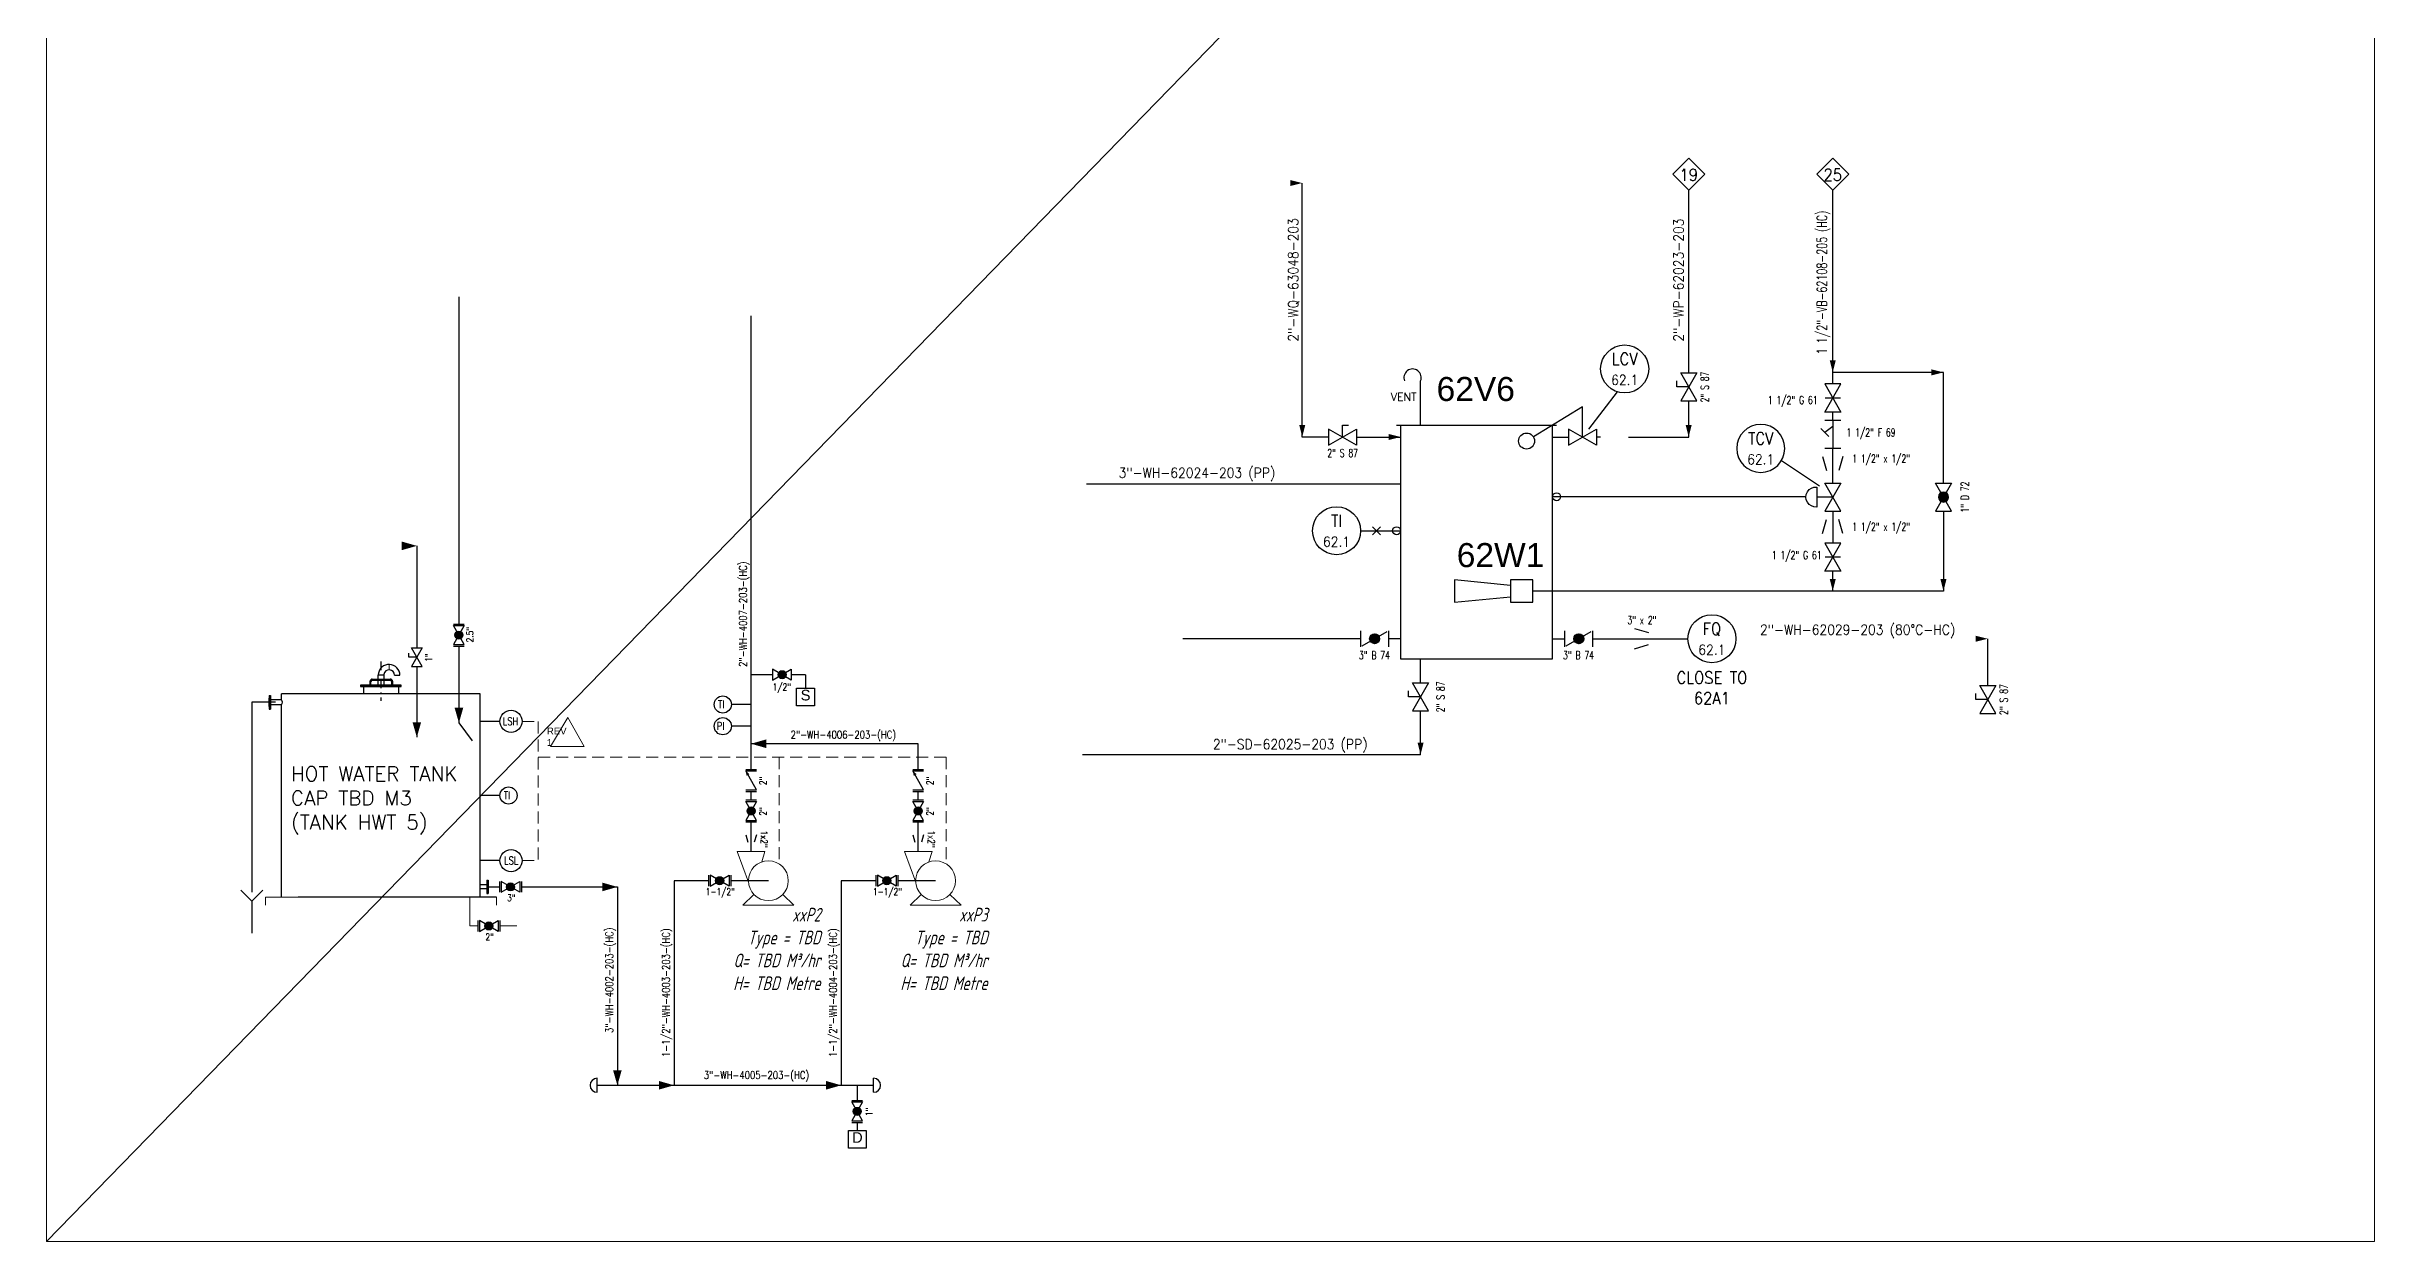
# Model space of a CAD drawing. Extents: x -29512 to 147477, y -5232 to 39709.
# Drawn here: x 137088 to 137427.5, y 9032.1 to 9206.4 of the extents above; entities that cross this region are included whole.
import ezdxf
from ezdxf.enums import TextEntityAlignment as Align
from ezdxf.lldxf.tags import DXFTag

# ---------------------------------------------------------------- set-up
doc = ezdxf.new("R2010")
doc.units = 0
for name, pattern in [('ASSI', [16, 10, -2, 2, -2]), ('DASHDOT', [25.4, 12.7, -6.35, 0, -6.35]), ('HIDDEN', [0.375, 0.25, -0.125])]:
    doc.linetypes.add(name, pattern=pattern)
doc.layers.get('0').update_dxf_attribs({"linetype": 'CONTINUOUS'})
doc.layers.add('DIMENSI', color=20, linetype='CONTINUOUS', lineweight=9)
doc.layers.add('FITTING', color=7, linetype='CONTINUOUS', lineweight=13)
for name, color, linetype in [('DIMENSION', 3, 'CONTINUOUS'), ('GREEN', 92, 'CONTINUOUS'), ('HATCH', 4, 'CONTINUOUS'), ('MIXER', 1, 'CONTINUOUS'), ('P-0001', 7, 'CONTINUOUS'), ('PIPA', 6, 'CONTINUOUS'), ('PRODUCT', 3, 'CONTINUOUS'), ('RED', 1, 'CONTINUOUS'), ('S', 7, 'CONTINUOUS'), ('TEXT', 4, 'CONTINUOUS'), ('Y', 92, 'CONTINUOUS')]:
    doc.layers.add(name, color=color, linetype=linetype)
doc.styles.add('A3', font='arial.ttf', dxfattribs={"height": 0.3})
doc.styles.add('A6', font='arial.ttf', dxfattribs={"height": 0.6})
doc.styles.add('C4', font='COMPLEX', dxfattribs={"height": 0.4})
doc.styles.add('ROMANS', font='romans')
doc.styles.add('S', font='ITALIC', dxfattribs={"height": 6})
doc.styles.add('S2', font='SIMPLEX', dxfattribs={"height": 0.2})
doc.styles.add('S25', font='SIMPLEX', dxfattribs={"width": 0.8, "height": 0.25})
doc.styles.add('S25S', font='SIMPLEX.shx', dxfattribs={"width": 0.64, "height": 0.25})
doc.styles.add('S3', font='SIMPLEX', dxfattribs={"width": 0.9, "height": 0.3})
doc.styles.add('STYLE4', font='isocp.shx', dxfattribs={"width": 0.8, "oblique": 15, "height": 2})
tags = doc.linetypes.add('CAPILLARE', pattern='A,0.8,[134,es.shx,S=2.5,R=45,X=0,Y=0],0,1', length=1.8).pattern_tags.tags
tags[4] = DXFTag(74, 5)

# ---------------------------------------------------------------- blocks, each defined once
blk = doc.blocks.new('NOMEN', base_point=(35, 22))
for p, q in [((35, 22.8), (34.6, 22.4)), ((35.4, 22.4), (35, 22.8)), ((34.6, 22.4), (35, 22)), ((35, 22), (35.4, 22.4))]:
    blk.add_line(p, q)
at = {"style": 'S3', "width": 0.9}
blk.add_attdef('1', text='', height=0.3, dxfattribs=at).set_placement((35, 22.236), align=Align.CENTER)
blk = doc.blocks.new('LCV', base_point=(15.3, 49.6))
for p, q in [((15.649, 50.35), (14.42, 49.604)), ((15.649, 49.6), (15.649, 50.35)), ((15.299, 49.8), (15.299, 49.4)), ((15.299, 49.4), (15.999, 49.8)), ((15.999, 49.4), (15.299, 49.8)), ((15.999, 49.8), (15.999, 49.4))]:
    blk.add_line(p, q)
blk.add_circle((14.249, 49.5), 0.2)
at = {"style": 'S25S', "width": 0.7}
blk.add_attdef('LCV', text='', height=0.25, dxfattribs=at).set_placement((15.7, 48.9), align=Align.CENTER)
blk = doc.blocks.new('STRUM', base_point=(33, 38))
blk.add_circle((33, 38), 0.6)
at = {"width": 0.9}
for tag, height, style, p in [('2', 0.3, 'S3', (33, 38.1)), ('1', 0.25, 'S25', (33, 37.6))]:
    blk.add_attdef(tag, text='', height=height, dxfattribs=dict(at, style=style)).set_placement(p, align=Align.CENTER)
blk = doc.blocks.new('FRECC1', base_point=(14, 17))
blk.add_solid([(14, 17), (14.3, 17.075), (14.3, 16.925)])
blk = doc.blocks.new('K', base_point=(28, 47))
for p, q in [((28.7, 46.8), (28, 47.2)), ((28, 46.8), (28.7, 47.2)), ((28, 47.2), (28, 46.8)), ((28.7, 47.2), (28.7, 46.8))]:
    blk.add_line(p, q)
at = {"layer": 'S', "style": 'S2', "width": 0.7}
blk.add_attdef('K', text='', height=0.2, dxfattribs=at).set_placement((28.35, 47.3), align=Align.CENTER)
blk = doc.blocks.new('TCV', base_point=(16, 44))
for p, q in [((16.1, 44.4), (16.6, 44.4)), ((16.35, 44.3), (16.35, 44.4)), ((16.35, 44), (16.35, 44.3))]:
    blk.add_line(p, q)
blk.add_arc((16.35, 44.419), 0.251, 355.65799, 184.34201)
blk.add_blockref('K', (16, 44))
at = {"style": 'S25S', "width": 0.7}
blk.add_attdef('TCV', text='', height=0.25, dxfattribs=at).set_placement((16.4, 43.2), align=Align.CENTER)
blk = doc.blocks.new('X', base_point=(14, 48))
for p, q in [((14.1, 47.9), (13.9, 48.1)), ((14.1, 48.1), (13.9, 47.9))]:
    blk.add_line(p, q)
blk = doc.blocks.new('S', base_point=(32, 46))
for p, q in [((32.7, 45.8), (32, 46.2)), ((32, 45.8), (32.7, 46.2)), ((32, 46.2), (32, 45.8)), ((32.35, 46), (32.35, 46.3)), ((32.35, 46.3), (32.5, 46.3)), ((32.7, 46.2), (32.7, 45.8))]:
    blk.add_line(p, q)
at = {"layer": 'S', "style": 'S2', "width": 0.7}
blk.add_attdef('S', text='', height=0.2, dxfattribs=at).set_placement((32.35, 46.35), align=Align.CENTER)
blk = doc.blocks.new('G', base_point=(69, 41))
at = {"layer": 'S'}
for p, q in [((69, 41.2), (69, 40.8)), ((69, 40.8), (69.7, 41.2)), ((69.7, 40.8), (69, 41.2)), ((69.348, 41.194), (69.348, 40.807)), ((69.7, 41.2), (69.7, 40.8))]:
    blk.add_line(p, q, dxfattribs=at)
at = {"layer": 'S', "style": 'S2', "width": 0.7}
for p in [(69.349, 41.396), (69.349, 40.502)]:
    blk.add_attdef('G', text='', height=0.2, dxfattribs=at).set_placement(p, align=Align.CENTER)
blk = doc.blocks.new('*X89')
for p, q in [((12.725, 29.59), (12.86, 29.725)), ((12.728, 29.628), (12.822, 29.722)), ((12.731, 29.561), (12.889, 29.719)), ((12.742, 29.536), (12.914, 29.708)), ((12.757, 29.516), (12.934, 29.693)), ((12.776, 29.499), (12.951, 29.674)), ((12.798, 29.486), (12.964, 29.652)), ((12.825, 29.477), (12.973, 29.625)), ((12.858, 29.475), (12.975, 29.592)), ((12.907, 29.489), (12.961, 29.543))]:
    blk.add_line(p, q)
blk = doc.blocks.new('D', base_point=(69.1, 41))
at = {"layer": 'S'}
for p, q in [((69.1, 41.2), (69.8, 40.8)), ((69.8, 41.2), (69.1, 40.8)), ((69.1, 40.8), (69.1, 41.2)), ((69.8, 40.8), (69.8, 41.2))]:
    blk.add_line(p, q, dxfattribs=at)
blk.add_circle((69.45, 41), 0.125, dxfattribs=at)
blk.add_blockref('*X89', (56.6, 11.4), dxfattribs=at)
at = {"layer": 'S', "style": 'S2', "width": 0.7}
for p in [(69.449, 41.396), (69.449, 40.502)]:
    blk.add_attdef('D', text='', height=0.2, dxfattribs=at).set_placement(p, align=Align.CENTER)
blk = doc.blocks.new('F2', base_point=(69, 41))
at = {"layer": 'S'}
for p, q in [((69, 41.2), (69, 40.8)), ((69.7, 41), (69, 41)), ((69.5, 40.7), (69.3, 40.9)), ((69.55, 41), (69.4, 40.8)), ((69.7, 41.2), (69.7, 40.8))]:
    blk.add_line(p, q, dxfattribs=at)
at = {"layer": 'S', "style": 'S2', "width": 0.7}
for p in [(69.342, 41.396), (69.342, 40.466)]:
    blk.add_attdef('F', text='', height=0.2, dxfattribs=at).set_placement(p, align=Align.CENTER)
blk = doc.blocks.new('LINEA', base_point=(21, 32))
at = {"layer": 'S', "style": 'S25', "width": 0.9}
blk.add_attdef('LINE', (21, 32.14), '', height=0.25, dxfattribs=at)
blk = doc.blocks.new('*X91')
for p, q in [((12.778, 29.501), (12.903, 29.626)), ((12.782, 29.47), (12.934, 29.622)), ((12.786, 29.544), (12.86, 29.618)), ((12.792, 29.444), (12.96, 29.612)), ((12.806, 29.423), (12.981, 29.598)), ((12.823, 29.405), (12.999, 29.581)), ((12.844, 29.391), (13.013, 29.56)), ((12.87, 29.38), (13.023, 29.534)), ((12.9, 29.376), (13.028, 29.504)), ((12.942, 29.382), (13.022, 29.462))]:
    blk.add_line(p, q)
blk = doc.blocks.new('B', base_point=(12.55, 29.5))
for p, q in [((12.55, 29.7), (12.55, 29.3)), ((12.591, 29.322), (13.215, 29.68)), ((13.25, 29.7), (13.25, 29.3))]:
    blk.add_line(p, q)
blk.add_circle((12.903, 29.501), 0.125)
blk.add_blockref('*X91', (0, 0))
at = {"layer": 'S', "style": 'S2', "width": 0.7}
blk.add_attdef('B', text='', height=0.2, dxfattribs=at).set_placement((12.9, 29.807), align=Align.CENTER)
blk = doc.blocks.new('RIDN')
at = {"layer": 'S'}
for p, q in [((-0.364, 0.248), (-0.014, 0.148)), ((-0.364, -0.252), (-0.014, -0.152))]:
    blk.add_line(p, q, dxfattribs=at)
at = {"layer": 'S', "style": 'S2', "width": 0.7}
for p in [(-0.178, 0.398), (-0.178, -0.602)]:
    blk.add_attdef('RID', text='', height=0.2, dxfattribs=at).set_placement(p, align=Align.CENTER)
blk = doc.blocks.new('RID')
for p, q in [((-0.364, 0.248), (-0.014, 0.148)), ((-0.364, -0.252), (-0.014, -0.152))]:
    blk.add_line(p, q)
at = {"style": 'S2', "width": 0.7}
for p in [(-0.178, 0.398), (-0.178, -0.602)]:
    blk.add_attdef('RID', text='', height=0.2, dxfattribs=at).set_placement(p, align=Align.CENTER)
blk = doc.blocks.new('PUMP')
at = {"layer": 'FITTING'}
for points in [[(298, -21), (468, 438), (53, 438), (101, 282)], [(-217, -206), (-383, -365), (383, -365), (217, -206)]]:
    blk.add_lwpolyline(points, dxfattribs=at)
blk.add_circle((0, 0), 299, dxfattribs=at)
blk = doc.blocks.new('PRESA', base_point=(1.75, 0.1))
for p, q in [((1.5, 0.1), (1.5, 0.6)), ((1.5, 0.6), (2, 0.6)), ((2, 0.1), (1.5, 0.1)), ((2, 0.6), (2, 0.1))]:
    blk.add_line(p, q)
at = {"style": 'S', "width": 1.2}
blk.add_attdef('1', text='', height=0.3, dxfattribs=at).set_placement((1.75, 0.2), align=Align.CENTER)

msp = doc.modelspace()

# ---------------------------------------------------------------- hatches: boundary and pattern name
h = msp.add_hatch(color=256)
edge = h.paths.add_edge_path()
edge.add_arc((137148.1055, 9120.5371), 0.5901, 0, 360)
h = msp.add_hatch(color=256)
edge = h.paths.add_edge_path()
edge.add_arc((137195.2414, 9114.7571), 0.5901, 0, 360)
h = msp.add_hatch(color=256)
edge = h.paths.add_edge_path()
edge.add_arc((137190.7115, 9094.8907), 0.5901, 0, 360)
h = msp.add_hatch(color=256)
edge = h.paths.add_edge_path()
edge.add_arc((137215.0874, 9094.8907), 0.5901, 0, 360)
h = msp.add_hatch(color=256)
edge = h.paths.add_edge_path()
edge.add_arc((137186.1296, 9084.7161), 0.5901, 0, 360)
h = msp.add_hatch(color=256)
edge = h.paths.add_edge_path()
edge.add_arc((137210.5055, 9084.7161), 0.5901, 0, 360)
h = msp.add_hatch(color=256)
edge = h.paths.add_edge_path()
edge.add_arc((137155.6312, 9083.812), 0.5901, 0, 360)
h = msp.add_hatch(color=256)
edge = h.paths.add_edge_path()
edge.add_arc((137152.4709, 9078.1202), 0.5901, 0, 360)
h = msp.add_hatch(color=256)
edge = h.paths.add_edge_path()
edge.add_arc((137206.1949, 9051.0778), 0.5901, 0, 360)

# ---------------------------------------------------------------- linework, layer by layer
for p, q in [((137271.0897, 9149.4205), (137271.0897, 9186.459)), ((137327.4522, 9158.758), (137327.4522, 9185.405)), ((137348.4615, 9157.152), (137348.4615, 9185.405)), ((137364.6089, 9158.8482), (137348.4615, 9158.8482)), ((137364.6089, 9142.7083), (137364.6089, 9158.8482)), ((137317.0074, 9156.0197), (137312.8624, 9150.5877)), ((137327.4522, 9149.4205), (137327.4522, 9154.6729)), ((137348.4615, 9151.8451), (137348.4615, 9153.0669)), ((137274.9439, 9149.4205), (137271.0897, 9149.4205)), ((137279.029, 9149.4205), (137285.4336, 9149.4205)), ((137307.6101, 9149.4205), (137309.9444, 9149.4205)), ((137314.6132, 9149.4205), (137314.025, 9149.4205)), ((137318.6983, 9149.4205), (137327.4522, 9149.4205)), ((137348.4615, 9142.7083), (137348.4615, 9147.76)), ((137340.9841, 9146.0003), (137346.5339, 9142.3192)), ((137239.6519, 9142.6035), (137285.4336, 9142.6035)), ((137348.4615, 9138.6231), (137348.4615, 9133.9544)), ((137364.6089, 9138.6231), (137364.6089, 9126.9513)), ((137279.5977, 9135.7598), (137285.4336, 9135.7598)), ((137348.4615, 9126.9513), (137348.4615, 9129.8693)), ((137364.6089, 9126.9513), (137304.714, 9126.9513)), ((137147.3187, 9121.914), (137148.8923, 9121.914)), ((137148.8923, 9119.1602), (137147.3187, 9121.914)), ((137148.8923, 9121.914), (137147.3187, 9119.1602)), ((137147.3187, 9119.1602), (137148.8923, 9119.1602)), ((137279.5977, 9120.0028), (137253.6581, 9120.0028)), ((137285.4336, 9120.0028), (137283.6828, 9120.0028)), ((137307.6101, 9120.0028), (137309.3609, 9120.0028)), ((137313.446, 9120.0028), (137327.3351, 9120.0028)), ((137371.0636, 9113.1704), (137371.0636, 9120.0028)), ((137140.7863, 9117.3223), (137140.7863, 9117.9124)), ((137141.9665, 9117.3223), (137140.7863, 9117.3223)), ((137141.1797, 9118.6992), (137142.7533, 9118.6992)), ((137142.7533, 9118.6992), (137141.1797, 9115.9454)), ((137142.7533, 9115.9454), (137141.1797, 9118.6992)), ((137141.1797, 9115.9454), (137142.7533, 9115.9454)), ((137193.8162, 9115.5439), (137193.8162, 9113.9703)), ((137196.57, 9113.9703), (137193.8162, 9115.5439)), ((137193.8162, 9113.9703), (137196.57, 9115.5439)), ((137196.57, 9115.5439), (137196.57, 9113.9703)), ((137288.3516, 9113.5833), (137288.3516, 9117.0848)), ((137288.3516, 9103.0787), (137288.3516, 9109.4982)), ((137288.3516, 9103.0787), (137239.0683, 9103.0787)), ((137189.9247, 9096.2676), (137191.4983, 9096.2676)), ((137191.4983, 9093.5138), (137189.9247, 9096.2676)), ((137191.4983, 9096.2676), (137189.9247, 9093.5138)), ((137214.3005, 9096.2676), (137215.8742, 9096.2676)), ((137215.8742, 9093.5138), (137214.3005, 9096.2676)), ((137215.8742, 9096.2676), (137214.3005, 9093.5138)), ((137189.9247, 9093.5138), (137191.4983, 9093.5138)), ((137214.3005, 9093.5138), (137215.8742, 9093.5138)), ((137184.7527, 9083.9293), (137187.5065, 9085.5029)), ((137184.7527, 9085.5029), (137184.7527, 9083.9293)), ((137187.5065, 9083.9293), (137184.7527, 9085.5029)), ((137187.5065, 9085.5029), (137187.5065, 9083.9293)), ((137209.1285, 9083.9293), (137211.8824, 9085.5029)), ((137209.1285, 9085.5029), (137209.1285, 9083.9293)), ((137211.8824, 9083.9293), (137209.1285, 9085.5029)), ((137211.8824, 9085.5029), (137211.8824, 9083.9293)), ((137154.2542, 9083.0252), (137157.0081, 9084.5988)), ((137154.2542, 9084.5988), (137154.2542, 9083.0252)), ((137157.0081, 9083.0252), (137154.2542, 9084.5988)), ((137157.0081, 9084.5988), (137157.0081, 9083.0252)), ((137151.094, 9077.3334), (137153.8478, 9078.907)), ((137151.094, 9078.907), (137151.094, 9077.3334)), ((137153.8478, 9077.3334), (137151.094, 9078.907)), ((137153.8478, 9078.907), (137153.8478, 9077.3334)), ((137205.4081, 9052.4547), (137206.9817, 9052.4547)), ((137206.9817, 9049.7008), (137205.4081, 9052.4547)), ((137206.9817, 9052.4547), (137205.4081, 9049.7008)), ((137205.4081, 9049.7008), (137206.9817, 9049.7008))]:
    msp.add_line(p, q)
at = {"linetype": 'CAPILLARE'}
msp.add_line((137344.5419, 9140.7099), (137307.6101, 9140.7099), dxfattribs=at)
at = {"color": 1, "lineweight": 20}
for p, q in [((137163.9639, 9108.5202), (137161.4709, 9104.266)), ((137163.9639, 9108.5202), (137166.3725, 9104.266)), ((137161.4709, 9104.266), (137166.3725, 9104.266))]:
    msp.add_line(p, q, dxfattribs=at)
for centre, radius in [((137308.1937, 9140.7099), 0.5836), ((137284.85, 9135.7598), 0.5836), ((137148.1055, 9120.5371), 0.5901), ((137195.2414, 9114.7571), 0.5901), ((137190.7115, 9094.8907), 0.5901), ((137215.0874, 9094.8907), 0.5901), ((137186.1296, 9084.7161), 0.5901), ((137210.5055, 9084.7161), 0.5901), ((137155.6312, 9083.812), 0.5901), ((137152.4709, 9078.1202), 0.5901), ((137206.1949, 9051.0778), 0.5901)]:
    msp.add_circle(centre, radius)
at = {"layer": 'DIMENSI', "color": 3, "linetype": 'ByBlock', "lineweight": 9}
for p, q in [((137119.8926, 9082.2975), (137153.5698, 9082.2975)), ((137119.8926, 9082.2975), (137119.8926, 9081.1744)), ((137153.5698, 9082.2975), (137153.5698, 9081.1744))]:
    msp.add_line(p, q, dxfattribs=at)
at = {"layer": 'DIMENSION', "color": 0, "linetype": 'ByBlock', "ltscale": 0.5}
for p, q in [((137148.1055, 9169.8719), (137148.1055, 9122.1445)), ((137190.7115, 9106.6115), (137190.7115, 9167.101)), ((137141.9665, 9133.5509), (137141.9665, 9118.6992)), ((137148.1055, 9118.9297), (137148.1055, 9107.73)), ((137141.9665, 9115.9454), (137141.9665, 9105.6286)), ((137193.8162, 9114.7571), (137190.7115, 9114.7571)), ((137198.6487, 9114.7571), (137196.57, 9114.7571)), ((137198.6487, 9114.7571), (137198.6487, 9112.7835)), ((137121.3566, 9110.7334), (137117.9199, 9110.7334)), ((137117.9199, 9110.7334), (137117.9199, 9083.0652)), ((137190.7115, 9110.4156), (137187.8373, 9110.4156)), ((137148.1055, 9107.73), (137150.0559, 9105.1147)), ((137154.089, 9107.9587), (137151.2148, 9107.9587)), ((137190.7115, 9107.2449), (137187.8373, 9107.2449)), ((137190.7115, 9100.9537), (137190.7115, 9106.6115)), ((137215.0874, 9104.6908), (137190.7115, 9104.6908)), ((137215.0874, 9100.9537), (137215.0874, 9104.6908)), ((137154.089, 9097.141), (137151.2148, 9097.141)), ((137190.7115, 9096.4981), (137190.7115, 9097.7389)), ((137215.0874, 9096.4981), (137215.0874, 9097.7389)), ((137190.7115, 9088.9719), (137190.7115, 9093.2833)), ((137215.0874, 9088.9719), (137215.0874, 9093.2833)), ((137154.089, 9087.6426), (137151.2148, 9087.6426)), ((137152.3685, 9083.812), (137154.0238, 9083.812)), ((137157.2385, 9083.812), (137171.2129, 9083.812)), ((137171.2129, 9083.812), (137171.2129, 9054.8832)), ((137184.5222, 9084.7161), (137179.4759, 9084.7161)), ((137179.4759, 9084.7161), (137179.4759, 9054.8832)), ((137193.2391, 9084.7161), (137187.737, 9084.7161)), ((137203.8518, 9084.7161), (137203.8518, 9054.8832)), ((137207.069, 9084.7161), (137203.8518, 9084.7161)), ((137208.8981, 9084.7161), (137207.069, 9084.7161)), ((137217.615, 9084.7161), (137212.1129, 9084.7161)), ((137168.2548, 9053.8644), (137168.2548, 9055.902)), ((137168.2548, 9054.8832), (137208.5885, 9054.8832)), ((137206.1949, 9054.8832), (137206.1949, 9052.6851)), ((137208.5885, 9053.8644), (137208.5885, 9055.902)), ((137206.1949, 9049.4704), (137206.1949, 9048.2745))]:
    msp.add_line(p, q, dxfattribs=at)
at = {"layer": 'DIMENSION', "color": 6, "linetype": 'ByBlock', "ltscale": 0.5}
for p, q in [((137147.3187, 9122.1445), (137148.8923, 9122.1445)), ((137147.3187, 9118.9297), (137148.8923, 9118.9297)), ((137189.9247, 9100.9537), (137191.4983, 9100.9537)), ((137214.3005, 9100.9537), (137215.8742, 9100.9537)), ((137189.9247, 9097.7389), (137191.4983, 9097.7389)), ((137189.9247, 9096.4981), (137191.4983, 9096.4981)), ((137214.3005, 9097.7389), (137215.8742, 9097.7389)), ((137214.3005, 9096.4981), (137215.8742, 9096.4981)), ((137189.9247, 9093.2833), (137191.4983, 9093.2833)), ((137214.3005, 9093.2833), (137215.8742, 9093.2833)), ((137184.5222, 9085.5029), (137184.5222, 9083.9293)), ((137187.737, 9085.5029), (137187.737, 9083.9293)), ((137208.8981, 9085.5029), (137208.8981, 9083.9293)), ((137212.1129, 9085.5029), (137212.1129, 9083.9293)), ((137154.0238, 9084.5988), (137154.0238, 9083.0252)), ((137157.2385, 9084.5988), (137157.2385, 9083.0252)), ((137150.8635, 9078.907), (137150.8635, 9077.3334)), ((137154.0783, 9078.907), (137154.0783, 9077.3334)), ((137205.4081, 9052.6851), (137206.9817, 9052.6851)), ((137205.4081, 9049.4704), (137206.9817, 9049.4704))]:
    msp.add_line(p, q, dxfattribs=at)
at = {"layer": 'DIMENSION', "color": 7, "linetype": 'DASHDOT', "ltscale": 0.1}
msp.add_line((137136.7312, 9116.7045), (137136.7312, 9110.9645), dxfattribs=at)
at = {"layer": 'DIMENSION', "color": 3, "linetype": 'ByBlock', "ltscale": 0.5}
for p, q in [((137135.1434, 9113.2281), (137135.1434, 9113.7955)), ((137135.2751, 9113.2281), (137135.2751, 9113.7656)), ((137135.2751, 9113.3792), (137135.2751, 9113.7656)), ((137135.4665, 9114.1187), (137138.097, 9114.1187)), ((137135.4771, 9113.9676), (137138.0864, 9113.9676)), ((137138.2884, 9113.7656), (137138.2884, 9113.2281)), ((137138.2884, 9113.7656), (137138.2884, 9113.3792)), ((137138.4202, 9113.7955), (137138.4202, 9113.2281))]:
    msp.add_line(p, q, dxfattribs=at)
at = {"layer": 'DIMENSION', "color": 4, "linetype": 'HIDDEN', "lineweight": 5, "ltscale": 7}
for p, q in [((137157.3176, 9107.9587), (137159.6847, 9107.9587)), ((137159.6847, 9107.9587), (137159.6847, 9087.6426)), ((137219.1771, 9102.751), (137159.6847, 9102.751)), ((137157.3176, 9087.6426), (137159.6847, 9087.6426))]:
    msp.add_line(p, q, dxfattribs=at)
at = {"layer": 'DIMENSION', "color": 4, "linetype": 'HIDDEN', "lineweight": 15, "ltscale": 7}
for p, q in [((137194.8012, 9102.751), (137194.8012, 9087.1654)), ((137219.1771, 9102.751), (137219.1771, 9087.1654))]:
    msp.add_line(p, q, dxfattribs=at)
at = {"layer": 'DIMENSION', "color": 0, "linetype": 'Continuous', "ltscale": 0.5}
msp.add_line((137117.8961, 9081.734), (137117.8961, 9077.0909), dxfattribs=at)
at = {"layer": 'DIMENSION', "color": 0, "linetype": 'Continuous', "ltscale": 0.5, "flags": 128}
msp.add_lwpolyline([(137116.2876, 9083.3425), (137117.8961, 9081.734), (137119.5046, 9083.3425)], dxfattribs=at)
at = {"layer": 'DIMENSION', "color": 0, "linetype": 'ByBlock', "ltscale": 0.5}
for centre, radius in [((137155.7033, 9107.9587), 1.6143), ((137186.5836, 9110.4156), 1.2537), ((137186.5836, 9107.2449), 1.2537), ((137155.3427, 9097.141), 1.2537), ((137155.7033, 9087.6426), 1.6143)]:
    msp.add_circle(centre, radius, dxfattribs=at)
at = {"layer": 'DIMENSION', "color": 3, "linetype": 'ByBlock', "ltscale": 0.5}
for centre, radius, start, end in [((137135.4665, 9113.7955), 0.3231, 90, 180), ((137135.4771, 9113.7656), 0.202, 90, 180), ((137138.0864, 9113.7656), 0.202, 0, 90), ((137138.097, 9113.7955), 0.3231, 0, 90)]:
    msp.add_arc(centre, radius, start, end, dxfattribs=at)
at = {"layer": 'DIMENSION', "color": 0, "linetype": 'ByBlock', "ltscale": 0.5}
for centre, start, end in [((137168.2548, 9054.8832), 90, 270), ((137208.5885, 9054.8832), 270, 90)]:
    msp.add_arc(centre, 1.0188, start, end, dxfattribs=at)
at = {"layer": 'FITTING', "color": 1, "linetype": 'ByBlock', "ltscale": 0.5}
msp.add_line((137427.4613, 9380.6054), (137087.9659, 9032.1133), dxfattribs=at)
at = {"layer": 'FITTING', "linetype": 'ByBlock', "ltscale": 0.5}
for p, q in [((137137.9181, 9115.467), (137137.9181, 9116.2545)), ((137149.6853, 9082.2975), (137149.6853, 9078.1202)), ((137149.6853, 9078.1202), (137150.8635, 9078.1202)), ((137154.0783, 9078.1202), (137156.562, 9078.1202))]:
    msp.add_line(p, q, dxfattribs=at)
at = {"layer": 'FITTING', "color": 1, "linetype": 'ByBlock', "ltscale": 0.5}
msp.add_lwpolyline([(137087.9659, 9380.6054), (137427.4613, 9380.6054), (137427.4613, 9032.1133), (137087.9659, 9032.1133)], close=True, dxfattribs=at)
at = {"layer": 'GREEN'}
for p, q in [((137288.3516, 9151.1713), (137288.3516, 9157.5908)), ((137284.85, 9151.1713), (137308.1937, 9151.1713)), ((137285.4336, 9151.1713), (137285.4336, 9117.0848)), ((137307.6101, 9117.0848), (137307.6101, 9151.1713)), ((137293.3063, 9128.581), (137293.3063, 9125.3216)), ((137301.4547, 9127.7661), (137293.3063, 9128.581)), ((137293.3063, 9125.3216), (137301.4547, 9126.1365)), ((137301.4547, 9128.581), (137301.4547, 9125.3216)), ((137304.714, 9128.581), (137301.4547, 9128.581)), ((137304.714, 9125.3216), (137304.714, 9128.581)), ((137301.4547, 9125.3216), (137304.714, 9125.3216)), ((137285.4336, 9117.0848), (137307.6101, 9117.0848))]:
    msp.add_line(p, q, dxfattribs=at)
msp.add_arc((137287.1844, 9158.0772), 1.2644, 337.380135, 202.619865, dxfattribs=at)
at = {"layer": 'HATCH', "color": 3}
for p, q in [((137122.2476, 9111.0916), (137122.2476, 9111.9845)), ((137122.2476, 9082.2975), (137122.2476, 9110.3752)), ((137151.2148, 9082.2975), (137151.2148, 9111.9845))]:
    msp.add_line(p, q, dxfattribs=at)
at = {"layer": 'MIXER', "color": 3}
for p, q in [((137151.2148, 9111.9845), (137122.2476, 9111.9845)), ((137153.5698, 9082.2975), (137124.6669, 9082.2975)), ((137152.1746, 9084.1149), (137151.2148, 9084.1149)), ((137152.1746, 9083.5091), (137151.2148, 9083.5091)), ((137152.1746, 9084.7813), (137152.3685, 9084.7813)), ((137152.1746, 9084.7813), (137152.1746, 9082.8427)), ((137152.1746, 9082.8427), (137152.3685, 9082.8427)), ((137152.3685, 9084.7813), (137152.3685, 9082.8427))]:
    msp.add_line(p, q, dxfattribs=at)
at = {"layer": 'P-0001', "linetype": 'ASSI'}
for p, q in [((137120.4043, 9111.4759), (137120.6537, 9111.4759)), ((137120.6537, 9109.9909), (137120.4043, 9109.9909))]:
    msp.add_line(p, q, dxfattribs=at)
at = {"layer": 'P-0001', "linetype": 'Continuous'}
for p, q in [((137120.4043, 9111.3393), (137120.4399, 9111.3393)), ((137120.4043, 9111.3393), (137120.4043, 9110.1275)), ((137120.4043, 9110.1275), (137120.4399, 9110.1275)), ((137120.4399, 9111.7135), (137120.4399, 9109.7533)), ((137120.4399, 9111.7135), (137120.6181, 9111.7135)), ((137120.4399, 9109.7533), (137120.6181, 9109.7533)), ((137120.6181, 9111.7135), (137120.6181, 9109.7533)), ((137122.2476, 9111.0916), (137120.6181, 9111.0916)), ((137122.2476, 9110.3752), (137120.6181, 9110.3752))]:
    msp.add_line(p, q, dxfattribs=at)
msp.add_arc((137121.7866, 9110.7334), 0.5838, 322.153341, 37.846659, dxfattribs=at)
at = {"layer": 'PRODUCT'}
for p, q in [((137134.1869, 9113.0245), (137134.1869, 9111.9845)), ((137136.343, 9114.1187), (137136.343, 9114.6794)), ((137137.1305, 9114.6794), (137136.343, 9114.6794)), ((137136.343, 9113.2281), (137136.343, 9113.9676)), ((137137.1305, 9114.6794), (137137.1305, 9114.1187)), ((137137.1305, 9113.9676), (137137.1305, 9113.2281)), ((137138.7056, 9114.6794), (137139.4932, 9114.6794)), ((137139.2756, 9113.0245), (137139.2756, 9111.9845))]:
    msp.add_line(p, q, dxfattribs=at)
for points in [[(137139.6996, 9113.1263), (137139.6996, 9113.2281), (137133.7628, 9113.2281), (137133.7628, 9113.1263)], [(137139.6996, 9113.0245), (137139.6996, 9113.1263), (137133.7628, 9113.1263), (137133.7628, 9113.0245)]]:
    msp.add_lwpolyline(points, close=True, dxfattribs=at)
for radius, start, end in [(1.5751, 0, 175.153932), (0.7875, 0, 170.272756), (1.5751, 175.153932, 180), (0.7875, 170.272756, 180)]:
    msp.add_arc((137137.9181, 9114.6794), radius, start, end, dxfattribs=at)
at = {"layer": 'RED', "color": 0}
for points in [[(137141.9665, 9133.5509), (137139.7635, 9132.9215), (137139.7635, 9134.1803)], [(137148.1055, 9107.73), (137147.4761, 9109.933), (137148.735, 9109.933)], [(137141.9665, 9105.6286), (137141.3371, 9107.8316), (137142.596, 9107.8316)], [(137190.7115, 9104.6908), (137192.9146, 9105.3202), (137192.9146, 9104.0613)], [(137171.2129, 9083.812), (137169.0098, 9083.1826), (137169.0098, 9084.4414)], [(137171.2129, 9054.8832), (137170.5834, 9057.0862), (137171.8423, 9057.0862)], [(137179.4759, 9054.8832), (137177.2729, 9054.2537), (137177.2729, 9055.5126)], [(137203.8518, 9054.8832), (137201.6487, 9054.2537), (137201.6487, 9055.5126)]]:
    msp.add_solid(points, dxfattribs=at)
at = {"layer": 'S'}
for p, q in [((137191.4983, 9097.9694), (137189.9247, 9100.7232)), ((137189.9247, 9100.7232), (137191.4983, 9100.7232)), ((137215.8742, 9097.9694), (137214.3005, 9100.7232)), ((137214.3005, 9100.7232), (137215.8742, 9100.7232)), ((137189.9247, 9097.9694), (137191.4983, 9097.9694)), ((137214.3005, 9097.9694), (137215.8742, 9097.9694)), ((137189.9247, 9091.426), (137190.2394, 9090.3245)), ((137191.4983, 9091.426), (137191.1836, 9090.3245)), ((137214.3005, 9091.426), (137214.6153, 9090.3245)), ((137215.8742, 9091.426), (137215.5594, 9090.3245))]:
    msp.add_line(p, q, dxfattribs=at)
for points in [[(137189.9247, 9100.7232), (137190.0548, 9100.0101), (137190.4804, 9100.2568)], [(137214.3005, 9100.7232), (137214.4306, 9100.0101), (137214.8562, 9100.2568)]]:
    msp.add_solid(points, dxfattribs=at)

# ---------------------------------------------------------------- block references
at = {"yscale": 5.835913312678844, "zscale": 5.835913312678844}
for name, p, xscale, rotation in [('FRECC1', (137271.0897, 9186.459), 5.835913312678844, 180), ('FRECC1', (137348.4615, 9158.8482), -5.835913312678844, 270), ('FRECC1', (137271.0897, 9149.4205), 5.835913312678844, 90), ('FRECC1', (137285.4336, 9149.4205), 5.835913312678844, 180), ('FRECC1', (137327.4522, 9149.4205), 5.835913312678844, 90), ('TCV', (137348.4615, 9142.7083), -5.835913312678844, 90), ('FRECC1', (137348.4615, 9126.9513), -5.835913312678844, 270), ('FRECC1', (137364.6089, 9126.9513), -5.835913312678844, 270), ('FRECC1', (137371.0636, 9120.0028), 5.835913312678844, 180), ('FRECC1', (137288.3516, 9103.0787), 5.835913312678844, 90)]:
    msp.add_blockref(name, p, dxfattribs=dict(at, xscale=xscale, rotation=rotation))
at = {"xscale": 5.835913312678844, "yscale": 5.835913312678844, "zscale": 5.835913312678844}
for name, p, values in [('NOMEN', (137327.4522, 9185.405), {'1': '19'}), ('STRUM', (137318.1147, 9159.3416), {'2': 'LCV', '1': '62.1'}), ('STRUM', (137276.0961, 9135.7598), {'2': 'TI', '1': '62.1'}), ('STRUM', (137330.8366, 9120.0028), {'2': 'FQ', '1': '62.1'}), ('LINEA', (137258.0636, 9103.0787), {'LINE': '2"-SD-62025-203 (PP)'})]:
    msp.add_blockref(name, p, dxfattribs=at).add_auto_attribs(values)
ref = msp.add_blockref('NOMEN', (137348.4615, 9185.405), dxfattribs=dict(xscale=-5.835913312678844, yscale=5.835913312678844, zscale=5.835913312678844))
ref.add_attrib('1', '25', dxfattribs={"height": 1.75077, "style": 'S3', "width": 0.9}).set_placement((137348.4615, 9186.7844), align=Align.CENTER)
at = {"linetype": 'CAPILLARE', "xscale": 5.835913312678844, "yscale": 5.835913312678844, "zscale": 5.835913312678844, "rotation": 180}
msp.add_blockref('FRECC1', (137364.6089, 9158.8482), dxfattribs=at)
at = {"xscale": 5.835913312678844, "yscale": 5.835913312678844, "zscale": 5.835913312678844}
for name, p in [('LCV', (137309.9444, 9149.4205)), ('X', (137281.9321, 9135.7598))]:
    msp.add_blockref(name, p, dxfattribs=at)
ref = msp.add_blockref('S', (137274.9439, 9149.4205), dxfattribs=dict(xscale=5.835913312678844, yscale=5.835913312678844, zscale=5.835913312678844))
ref.add_attrib('S', '2" S 87', dxfattribs={"layer": 'S', "height": 1.16718, "style": 'S2', "width": 0.7}).set_placement((137276.9864, 9146.5026), align=Align.CENTER)
ref = msp.add_blockref('STRUM', (137337.9568, 9147.76), dxfattribs=dict(xscale=-5.835913312678844, yscale=5.835913312678844, zscale=5.835913312678844))
ref.add_attrib('2', 'TCV', dxfattribs={"height": 1.75077, "style": 'S3', "width": 0.9}).set_placement((137337.9568, 9148.3436), align=Align.CENTER)
ref.add_attrib('1', '62.1', dxfattribs={"height": 1.45898, "style": 'S25', "width": 0.9}).set_placement((137337.9568, 9145.4256), align=Align.CENTER)
ref = msp.add_blockref('RID', (137348.4615, 9144.459), dxfattribs=dict(xscale=5.835913312678844, yscale=5.835913312678844, zscale=5.835913312678844, rotation=270))
ref.add_attrib('RID', '1 1/2" x 1/2"', dxfattribs={"height": 1.167183, "style": 'S2', "width": 0.7}).set_placement((137355.5245, 9145.6808), align=Align.CENTER)
ref = msp.add_blockref('RID', (137348.4615, 9137.4559), dxfattribs=dict(xscale=-5.835913312678844, yscale=5.835913312678844, zscale=5.835913312678844, rotation=270))
ref.add_attrib('RID', '1 1/2" x 1/2"', dxfattribs={"height": 1.167183, "style": 'S2', "width": 0.7}).set_placement((137355.5245, 9135.7598), align=Align.CENTER)
ref = msp.add_blockref('RIDN', (137321.6716, 9120.0028), dxfattribs=dict(xscale=-5.835913312678844, yscale=5.835913312678844, zscale=5.835913312678844, rotation=180))
ref.add_attrib('RID', '3" x 2"', dxfattribs={"layer": 'S', "height": 1.16718, "style": 'S2', "width": 0.7}).set_placement((137320.6349, 9122.129), align=Align.CENTER)
ref = msp.add_blockref('B', (137279.5933, 9120.0028), dxfattribs=dict(xscale=5.835913312678844, yscale=5.835913312678844, zscale=5.835913312678844))
ref.add_attrib('B', '3" B 74', dxfattribs={"layer": 'S', "height": 1.16718, "style": 'S2', "width": 0.7}).set_placement((137281.6159, 9117.011), align=Align.CENTER)
ref = msp.add_blockref('B', (137309.3609, 9120.0028), dxfattribs=dict(xscale=5.835913312678844, yscale=5.835913312678844, zscale=5.835913312678844))
ref.add_attrib('B', '3" B 74', dxfattribs={"layer": 'S', "height": 1.16718, "style": 'S2', "width": 0.7}).set_placement((137311.3835, 9117.011), align=Align.CENTER)
ref = msp.add_blockref('PRESA', (137198.6487, 9110.202), dxfattribs=dict(xscale=5.162921723793261, yscale=5.162921723822365, zscale=5.162921723825171))
ref.add_attrib('1', 'S', dxfattribs={"height": 1.5489, "style": 'A3'}).set_placement((137198.661, 9111.0075), align=Align.CENTER)
ref = msp.add_blockref('S', (137371.0636, 9109.0853), dxfattribs=dict(xscale=5.835913312678844, yscale=5.835913312678844, zscale=5.835913312678844, rotation=90))
ref.add_attrib('S', '2" S 87', dxfattribs={"layer": 'S', "height": 1.16718, "rotation": 90, "style": 'S2', "width": 0.7}).set_placement((137373.9815, 9111.1279), align=Align.CENTER)
ref = msp.add_blockref('PRESA', (137206.1949, 9045.693), dxfattribs=dict(xscale=5.162921723796899, yscale=5.162921723825093, zscale=5.162921723825171))
ref.add_attrib('1', 'D', dxfattribs={"height": 1.5489, "style": 'A3'}).set_placement((137206.2073, 9046.4985), align=Align.CENTER)
at = {"layer": 'PIPA', "color": 0, "xscale": -0.009711950311611872, "yscale": 0.00971195030342642, "zscale": 0.009711950305763044}
for p in [(137193.2391, 9084.7161), (137217.615, 9084.7161)]:
    msp.add_blockref('PUMP', p, dxfattribs=at)
at = {"layer": 'S', "xscale": 5.835913312678844, "yscale": 5.835913312678844, "zscale": 5.835913312678844, "rotation": 90}
msp.add_blockref('LINEA', (137327.5177, 9163.3262), dxfattribs=at).add_auto_attribs({'LINE': '2"-WP-62023-203'})
at = {"layer": 'S'}
ref = msp.add_blockref('LINEA', (137345.5435, 9161.5027), dxfattribs=dict(at, xscale=-5.835913312678844, yscale=5.835913312678844, zscale=5.835913312678844, rotation=270))
ref.add_attrib('LINE', '1 1/2"-VB-62108-205 (HC)', (137347.6088, 9161.5027), dxfattribs={"height": 1.458978, "rotation": 90, "style": 'S25S', "width": 0.7})
ref = msp.add_blockref('S', (137327.4522, 9154.6729), dxfattribs=dict(at, xscale=5.835913312678844, yscale=5.835913312678844, zscale=5.835913312678844, rotation=90))
ref.add_attrib('S', '2" S 87', dxfattribs={"height": 1.16718, "rotation": 90, "style": 'S2', "width": 0.7}).set_placement((137330.3701, 9156.7154), align=Align.CENTER)
ref = msp.add_blockref('G', (137348.4615, 9153.0669), dxfattribs=dict(at, xscale=-5.835913312678844, yscale=5.835913312678844, zscale=5.835913312678844, rotation=270))
ref.add_attrib('G', '1 1/2" G 61', dxfattribs={"height": 1.167183, "style": 'S2', "width": 0.7}).set_placement((137342.6256, 9154.2341), align=Align.CENTER)
ref = msp.add_blockref('F2', (137348.4615, 9147.76), dxfattribs=dict(at, xscale=-5.835913312678844, yscale=5.835913312678844, zscale=5.835913312678844, rotation=270))
ref.add_attrib('F', '1 1/2" F 69', dxfattribs={"height": 1.167183, "style": 'S2', "width": 0.7}).set_placement((137354.0445, 9149.5108), align=Align.CENTER)
at = {"layer": 'S', "xscale": 5.835913312678844, "yscale": 5.835913312678844, "zscale": 5.835913312678844}
msp.add_blockref('LINEA', (137244.3207, 9142.6603), dxfattribs=at).add_auto_attribs({'LINE': '3"-WH-62024-203 (PP)'})
at = {"layer": 'S'}
ref = msp.add_blockref('D', (137364.6089, 9138.6231), dxfattribs=dict(at, xscale=-5.835913312678844, yscale=5.835913312678844, zscale=5.835913312678844, rotation=270))
ref.add_attrib('D', '1" D 72', dxfattribs={"height": 1.16718, "rotation": 90, "style": 'S2', "width": 0.7}).set_placement((137368.3071, 9140.6616), align=Align.CENTER)
ref = msp.add_blockref('G', (137348.4615, 9129.8693), dxfattribs=dict(at, xscale=-5.835913312678844, yscale=5.835913312678844, zscale=5.835913312678844, rotation=270))
ref.add_attrib('G', '1 1/2" G 61', dxfattribs={"height": 1.167183, "style": 'S2', "width": 0.7}).set_placement((137343.2091, 9131.62), align=Align.CENTER)
ref = msp.add_blockref('LINEA', (137332.2885, 9094.696), dxfattribs=dict(at, xscale=5.835913312678844, yscale=5.835913312678844, zscale=5.835913312678844, rotation=90))
ref.add_attrib('LINE', '2"-WH-62029-203 (80°C-HC)', (137337.8585, 9120.5956), dxfattribs={"height": 1.458978, "style": 'S25', "width": 0.9})
ref = msp.add_blockref('S', (137288.3516, 9109.4982), dxfattribs=dict(at, xscale=5.835913312678844, yscale=5.835913312678844, zscale=5.835913312678844, rotation=90.00000000000001))
ref.add_attrib('S', ' 2" S 87', dxfattribs={"height": 1.16718, "rotation": 90, "style": 'S2', "width": 0.7}).set_placement((137291.8531, 9111.2489), align=Align.CENTER)

# ---------------------------------------------------------------- texts
at = {"color": 1, "lineweight": 25, "insert": (137160.9343, 9107.0434), "char_height": 1, "width": 6.090532, "attachment_point": 1, "style": 'C4'}
msp.add_mtext('{\\f@Arial Unicode MS|b0|i0|c0|p34;REV\\P1}', dxfattribs=at)
at = {"layer": 'DIMENSION', "color": 4, "char_height": 2, "width": 16.7101, "attachment_point": 3, "style": 'STYLE4'}
for s, insert in [('xxP2\\PType = {\\C1;TBD}\\PQ= {\\C1;TBD }M³/hr\\PH= {\\C1;TBD} Metre', (137200.8286, 9080.7637)), ('xxP3\\PType = {\\C1;TBD}\\PQ= {\\C1;TBD }M³/hr\\PH= {\\C1;TBD} Metre', (137225.2044, 9080.7637))]:
    msp.add_mtext(s, dxfattribs=dict(at, insert=insert))
at = {"layer": 'GREEN', "style": 'S3', "width": 0.9}
for s, p in [('CLOSE TO', (137330.8382, 9113.4535)), ('62A1', (137330.8382, 9110.4522))]:
    msp.add_text(s, height=1.75077, dxfattribs=at).set_placement(p, align=Align.CENTER)
at = {"layer": 'S', "style": 'S25', "width": 0.9}
msp.add_text('2"-WQ-63048-203', height=1.458978, rotation=90, dxfattribs=at).set_placement((137270.5061, 9163.3262))
at = {"layer": 'S', "style": 'S2'}
msp.add_text('VENT', height=1.16718, dxfattribs=at).set_placement((137287.768, 9154.6729), align=Align.RIGHT)
at = {"layer": 'S', "style": 'S25', "width": 0.8}
for s, height, rotation, p in [('2"-WH-4007-203-(HC)', 1.129135, 90, (137190.0869, 9131.2644)), ('2.5"', 1, 90, (137150.2029, 9121.7288)), ('1"', 1, 90, (137144.1956, 9117.8638)), ('2"', 1, 90, (137192.9406, 9099.8878)), ('2"', 1, 90, (137217.3164, 9099.8878)), ('2"', 1, 90, (137192.9406, 9095.4322)), ('2"', 1, 90, (137217.3164, 9095.4322)), ('1x2"', 1, 270, (137192.1188, 9089.5342)), ('1x2"', 1, 270, (137216.4946, 9089.5342)), ('3"-WH-4002-203-(HC)', 1.129135, 90, (137170.5883, 9077.8809)), ('1-1/2"-WH-4003-203-(HC)', 1.129135, 90, (137178.8513, 9077.7753)), ('1-1/2"-WH-4004-203-(HC)', 1.129135, 90, (137203.2272, 9077.7753)), ('1"', 1, 90, (137208.424, 9051.6193))]:
    msp.add_text(s, height=height, rotation=rotation, dxfattribs=at).set_placement(p, align=Align.RIGHT)
for s, height, p in [('1/2"', 1, (137196.5391, 9112.4587)), ('TI', 1.12913, (137186.8208, 9109.8698)), ('LSH', 1.12913, (137156.7779, 9107.4129)), ('PI', 1.12913, (137186.8208, 9106.6992)), ('2"-WH-4006-203-(HC)', 1.129135, (137211.8547, 9105.4473)), ('TI', 1.12913, (137155.5799, 9096.5952)), ('LSL', 1.12913, (137156.7779, 9087.0968)), ('3"', 1, (137156.3665, 9081.7201)), ('1-1/2"', 1, (137188.3509, 9082.6243)), ('1-1/2"', 1, (137212.7268, 9082.6243)), ('2"', 1, (137153.2063, 9076.0283)), ('3"-WH-4005-203-(HC)', 1.129135, (137199.185, 9055.8026))]:
    msp.add_text(s, height=height, dxfattribs=at).set_placement(p, align=Align.RIGHT)
at = {"layer": 'TEXT', "color": 1, "insert": (137123.6151, 9101.3715), "char_height": 2.1205, "width": 97.364805, "attachment_point": 1, "style": 'ROMANS'}
msp.add_mtext('{\\C0;HOT WATER TANK\\PCAP }TBD{\\C0; M3\\P(TANK HWT 5)}', dxfattribs=at)
at = {"layer": 'Y', "style": 'A6'}
for s, p in [('62V6', (137290.6859, 9154.6729)), ('62W1', (137293.6258, 9130.4529))]:
    msp.add_text(s, height=3.50155, dxfattribs=at).set_placement(p)

doc.saveas('drawing.dxf')
